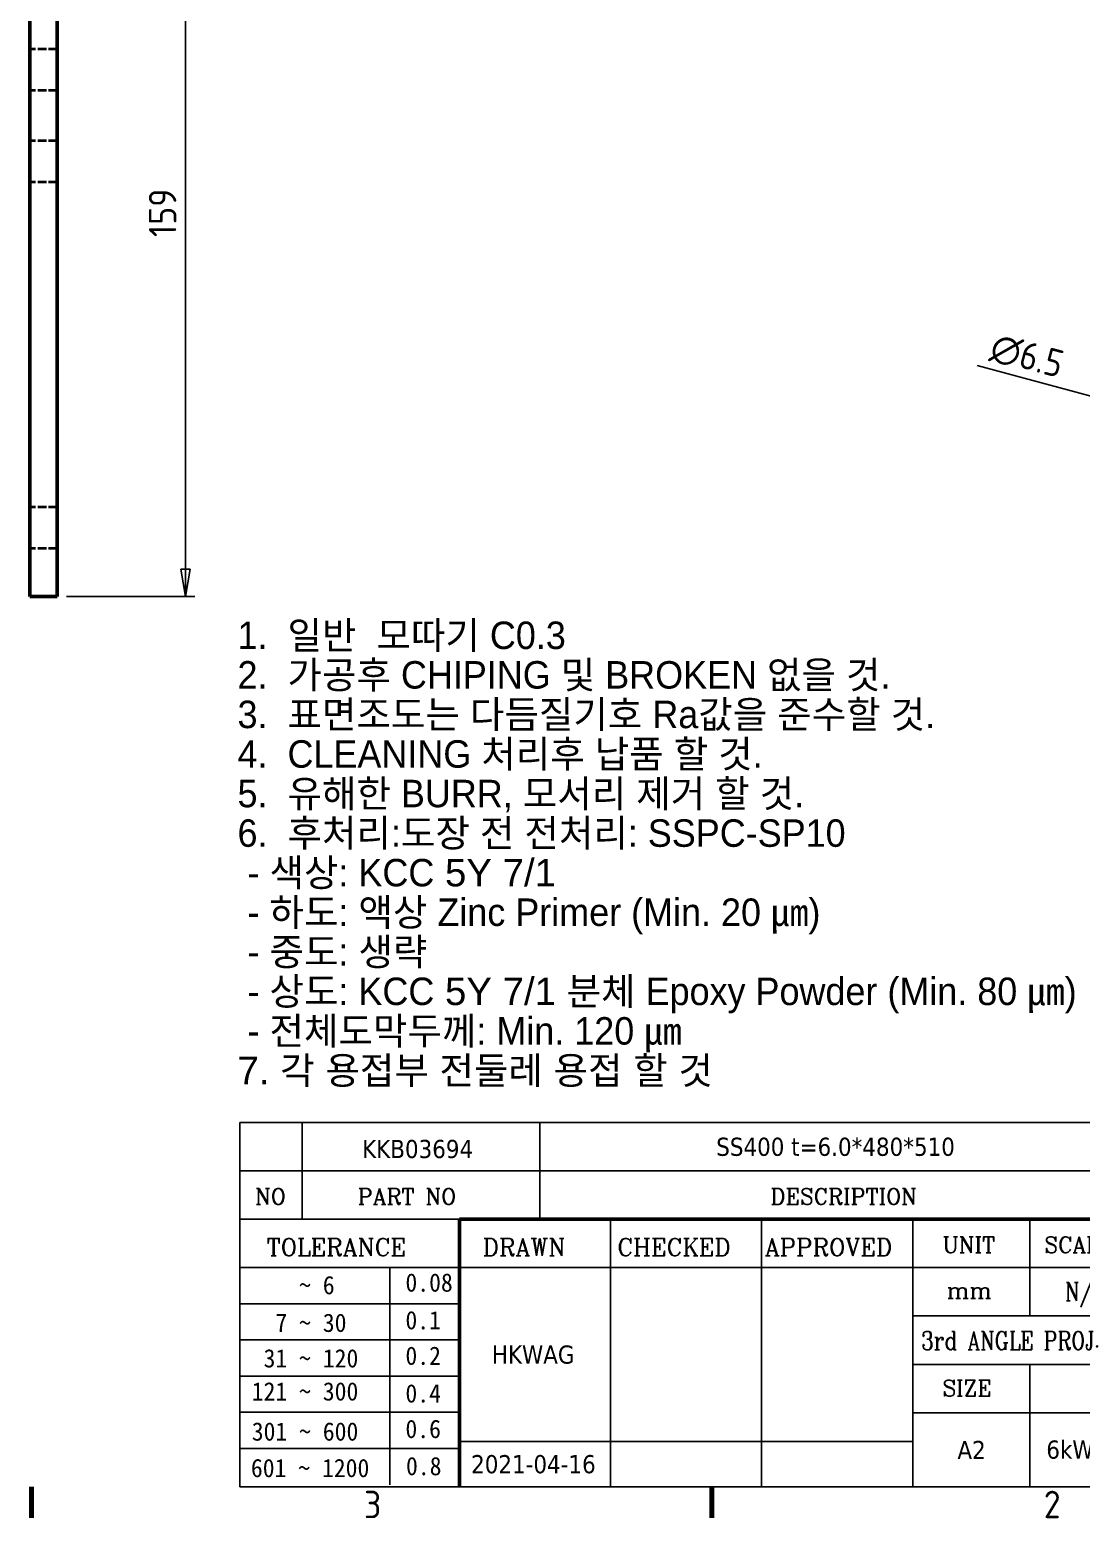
# Model space of a CAD drawing. Header units: millimetres. Extents: x 0 to 1188, y 0 to 840.
# Drawn here: x 742.1 to 971.7, y 13.1 to 338.2 of the extents above; entities that cross this region are included whole.
import ezdxf
from ezdxf.enums import TextEntityAlignment as Align

# ---------------------------------------------------------------- set-up
doc = ezdxf.new("R2010")
doc.units = ezdxf.units.MM
doc.header["$LTSCALE"] = 2
doc.linetypes.add('DASHED', pattern=[0.2067, 0.1654, -0.0413])
doc.layers.get('0').update_dxf_attribs({"lineweight": 25})
for name, color, linetype, lineweight in [('가려진 것(ISO)', 5, 'DASHED', 35), ('가시적인 것(ISO)', 7, 'Continuous', 50), ('경계(ISO)', 7, 'Continuous', 70), ('기호(ISO)', 7, 'Continuous', 25), ('제목(ISO)', 5, 'Continuous', 50), ('치수(ISO)', 7, 'Continuous', 25), ('해치(ISO)', 1, 'Continuous', 18)]:
    doc.layers.add(name, color=color, linetype=linetype, lineweight=lineweight)
doc.styles.add('HAN_291', font='')
doc.styles.add('HAN_370', font='', dxfattribs={"width": 2})
doc.styles.add('ISO Proportional', font='arial.ttf')
doc.styles.add('ISO ProportionalPSTEK', font='isocp.shx')
doc.styles.add('RC_284', font='ROMANC.shx')
doc.styles.add('RC_287', font='ROMANC.shx')
doc.styles.add('RC_292', font='ROMANC.shx')
doc.styles.add('ROMANT_294', font='romant.shx')
doc.styles.add('텍스트 스타일333', font='ROMANC.shx', dxfattribs={"width": 0.800000011920929})
doc.styles.add('텍스트 스타일359', font='tahoma.ttf')
doc.styles.get('HAN_291').set_extended_font_data('GulimChe')
doc.styles.get('HAN_370').set_extended_font_data('GulimChe')
doc.dimstyles.new('PSTEK', dxfattribs={"dimscale": 2, "dimtxt": 3, "dimasz": 3, "dimexe": 1, "dimexo": 1, "dimgap": 1, "dimtad": 1, "dimrnd": 1e-08, "dimdsep": 46, "dimtxsty": 'ISO ProportionalPSTEK', "dimblk": 'Filled-1', "dimcen": 0.09, "dimdle": 10, "dimclrd": 3, "dimclre": 3, "dimclrt": 1, "dimadec": 1, "dimazin": 2, "dimtfac": 1, "dimtmove": 0, "dimatfit": 3, "dimfxl": 0, "dimtolj": 1, "dimlwd": -1, "dimlwe": -1, "dimarcsym": 0})

# ---------------------------------------------------------------- blocks, each defined once
blk = doc.blocks.new('경계 Default Border')
at = {"layer": '경계(ISO)'}
for p, q in [((371.25, 10), (371.25, 6.599999666213989)), ((445.4999923706055, 10), (445.4999923706055, 6.599999666213989))]:
    blk.add_line(p, q, dxfattribs=at)
at = {"layer": '경계(ISO)', "color": 1, "char_height": 3.00000011920929, "attachment_point": 7, "style": 'ISO ProportionalPSTEK'}
for s, insert in [('3', (407.5435395229536, 6.57139439638704)), ('2', (481.752739416884, 6.57139439638704))]:
    blk.add_mtext(s, dxfattribs=dict(at, insert=insert))
blk = doc.blocks.new('제목 블록 PSTEK')
for color, points in [(252, [(317.2195697678507, 17.0593801673321), (322.0326348870767, 21.62682475217465), (322.2781991042243, 21.94392121864296), (317.0471853425802, 16.97985676345368), (318.7512090904202, 16.1899260703855), (316.0018030350395, 12.71868385740789), (316.3356552234328, 13.00206718743325), (318.9235935156908, 16.2694494742633)]), (5, [(321.6183518841322, 17.4193704504104), (319.5281351041078, 18.24969419629727), (322.4505835294948, 22.02344462252142), (317.2195697678507, 17.0593801673321), (318.9235935156908, 16.2694494742633), (316.1741874603099, 12.79820726128571)]), (1, [(324.4839107253602, 19.60711530335299), (325.2419748254881, 19.60711530335299), (325.2419748254881, 20.25857663940324), (321.2266040451076, 20.25857663940324), (321.2266040451076, 19.60711530335299), (321.9846681452406, 19.60711530335299), (321.9846681452406, 15.3430047401139), (324.4839107253602, 15.3430047401139)]), (252, [(321.9846681452406, 19.60711530335299), (321.4042753185749, 19.60711530335299), (321.4042753185749, 19.45905590879572), (321.9846681452406, 19.45905590879572)]), (252, [(324.6615819988275, 19.45905590879572), (325.4196460989604, 19.45905590879572), (325.4196460989604, 20.11051724484596), (325.2419748254881, 20.11051724484596), (325.2419748254881, 19.60711530335299), (324.4839107253602, 19.60711530335299), (324.4839107253602, 15.3430047401139), (322.1623394187076, 15.3430047401139), (322.1623394187076, 15.19494534555726), (324.6615819988275, 15.19494534555726)]), (1, [(329.2277337269622, 20.25857663940324), (325.65654113025, 20.25857663940324), (325.65654113025, 15.3430047401139), (329.3580259941756, 15.3430047401139), (329.3580259941756, 15.9944660761648), (328.1137701654877, 15.9944660761648), (328.1137701654877, 17.56360607323003), (329.2277337269622, 17.56360607323003), (329.2277337269622, 18.25543873810179), (328.1137701654877, 18.25543873810179), (328.1137701654877, 19.60711530335299), (329.2277337269622, 19.60711530335299)]), (252, [(328.2914414389548, 19.45905590879572), (329.4054050004294, 19.45905590879572), (329.4054050004294, 20.11051724484596), (329.2277337269622, 20.11051724484596), (329.2277337269622, 19.60711530335299), (328.1137701654877, 19.60711530335299), (328.1137701654877, 18.25543873810179), (328.2914414389548, 18.25543873810179)]), (1, [(332.3312149849806, 20.25857663940324), (329.8592894925411, 20.25857663940324), (329.8592894925411, 15.3430047401139), (332.3312149849806, 15.3430047401139), (332.3312149849806, 17.4318630164523), (333.0701931098801, 15.3430047401139), (335.4855464857051, 15.3430047401139), (334.2514536401189, 19.30614745124769), (335.4379594596742, 20.25857663940324), (334.3071782107978, 20.25857663940324), (332.3312149849806, 18.99741471888304)]), (252, [(332.5088862584528, 20.1105172448466), (332.3312149849806, 20.1105172448466), (332.3312149849806, 18.99741471888368), (332.5088862584528, 19.11081371413894)]), (252, [(335.6156307331414, 20.11051724484596), (335.2535118015555, 20.11051724484596), (334.2514536401189, 19.30614745124769), (335.4855464857051, 15.3430047401139), (333.1954852176545, 15.3430047401139), (333.2478643833523, 15.19494534555726), (335.6632177591723, 15.19494534555726), (334.4291249135862, 19.15808805669106)]), (252, [(328.2914414389548, 17.41554667867274), (329.4054050004294, 17.41554667867274), (329.4054050004294, 18.10737934354514), (329.2277337269622, 18.10737934354514), (329.2277337269622, 17.56360607323003), (328.1137701654877, 17.56360607323003), (328.1137701654877, 15.9944660761648), (328.2914414389548, 15.9944660761648)]), (252, [(332.5088862584528, 16.92964231796647), (332.3312149849806, 17.43186301645164), (332.3312149849806, 15.3430047401139), (330.0369607660135, 15.3430047401139), (330.0369607660135, 15.19494534555726), (332.5088862584528, 15.19494534555726)]), (252, [(329.5356972676428, 15.8464066816075), (329.3580259941756, 15.8464066816075), (329.3580259941756, 15.3430047401139), (325.8342124037171, 15.3430047401139), (325.8342124037171, 15.19494534555726), (329.5356972676428, 15.19494534555726)])]:
    blk.add_hatch(color=color).paths.add_polyline_path(points)
h = blk.add_hatch(color=1)
edge = h.paths.add_edge_path(flags=0)
edge.add_line((314.2242174273352, 19.60711530335299), (314.2242174273352, 17.00126995915134))
edge.add_line((314.2242174273352, 17.00126995915134), (314.3485873187598, 17.00126995915134))
edge.add_arc((314.3485873187598, 17.6527312952023), 0.6514613360509371, 270, 360)
edge.add_line((315.0000486548106, 17.6527312952023), (315.0000486548106, 18.95565396730211))
edge.add_arc((314.3485873187598, 18.95565396730212), 0.6514613360508712, 0, 90)
edge.add_line((314.3485873187598, 19.60711530335299), (314.2242174273352, 19.60711530335299))
edge = h.paths.add_edge_path()
edge.add_arc((314.9847713324306, 18.28938669179658), 1.969189947606664, 269.9999999999959, 450)
edge.add_line((314.9847713324306, 20.25857663940318), (311.7664314776902, 20.25857663940324))
edge.add_line((311.7664314776902, 20.25857663940324), (311.7664314776902, 15.3430047401139))
edge.add_line((311.7664314776902, 15.3430047401139), (314.2242174273352, 15.3430047401139))
edge.add_line((314.2242174273352, 15.3430047401139), (314.2242174273352, 16.32019674418991))
edge.add_line((314.2242174273352, 16.32019674418991), (314.9847713324307, 16.32019674418991))
h = blk.add_hatch(color=252)
edge = h.paths.add_edge_path()
edge.add_arc((314.9847713324309, 18.28938669179657), 1.969189947606666, 270, 406.8278729790604)
edge.add_arc((315.1624426058984, 18.1413272972396), 1.969189947606962, -90, 53.560984836317004, ccw=False)
edge.add_line((315.1624426058984, 16.17213734963263), (314.4018887008024, 16.17213734963263))
edge.add_line((314.4018887008024, 16.17213734963263), (314.4018887008024, 15.19494534555726))
edge.add_line((314.4018887008024, 15.19494534555726), (311.9441027511573, 15.19494534555726))
edge.add_line((311.9441027511573, 15.19494534555726), (311.9441027511573, 15.3430047401139))
edge.add_line((311.9441027511573, 15.3430047401139), (314.2242174273352, 15.3430047401139))
edge.add_line((314.2242174273352, 15.3430047401139), (314.2242174273352, 16.32019674418991))
edge.add_line((314.2242174273352, 16.32019674418991), (314.9847713324309, 16.32019674418991))
h = blk.add_hatch(color=252)
edge = h.paths.add_edge_path()
edge.add_line((314.4018887008024, 19.45905590879572), (314.5262585922315, 19.45905590879572))
edge.add_arc((314.5262585922314, 18.80759457274939), 0.6514613360463194, 60.4189348879147, 90.00000000000318, ccw=False)
edge.add_arc((314.3485873187602, 18.95565396730057), 0.6514613360524251, 39.96992292766206, 90.00000000009999)
edge.add_line((314.3485873187591, 19.60711530335307), (314.2242174273352, 19.60711530335298))
edge.add_line((314.2242174273352, 19.60711530335299), (314.2242174273352, 17.00126995915134))
edge.add_line((314.2242174273352, 17.00126995915134), (314.3485873187591, 17.00126995915134))
edge.add_arc((314.3485873187568, 17.652731295233), 0.6514613360816299, 270.0000000002, 274.6930825552478)
edge.add_line((314.4018887008024, 17.0034541317032), (314.4018887008024, 19.45905590879572))
at = {"layer": '해치(ISO)'}
h = blk.add_hatch(color=140, dxfattribs=at)
edge = h.paths.add_edge_path()
edge.add_ellipse((330.3660919371412, 20.15576403068321), major_axis=(9.100907360794343, 0), ratio=0.4069904968023172, start_angle=301.3098473703837, end_angle=507.7436900681698)
edge.add_ellipse((331.5340919371412, 20.4634168429492), major_axis=(-9.82350664112931, 0), ratio=0.3942600559756514, start_angle=111.51207141178469, end_angle=334.47025347086895, ccw=False)
edge.add_line((335.1363447531188, 16.8601935978785), (335.0955236905705, 16.99119398620872))
at = {"color": 180}
for p, q in [((182.475792979055, 11.79100474011392), (182.4757929790549, 51.56524660363496)), ((182.4757929790549, 51.56524660363496), (372.4757929537551, 51.56524660363496)), ((189.2651435055721, 51.56524660363496), (189.2651435055722, 41.00524660363494)), ((215.2152739891528, 41.00524660363494), (215.2152739891528, 51.56524660363496)), ((280.8758854511282, 51.56524660363496), (280.8758854511282, 41.00524660363494)), ((310.0881549537552, 51.56524660363496), (310.0881549537553, 41.00524660363494)), ((316.9044520275131, 51.56524660363496), (316.9044520275127, 41.00524660363494)), ((338.4566026226726, 51.56524660363496), (338.4566026226727, 41.00524660363494)), ((372.4757929537551, 51.56524660363496), (372.4757929537551, 11.79100474011389)), ((182.475792979055, 46.2852466036349), (372.4757929537551, 46.28524660363492)), ((182.475792979055, 41.00524660363493), (206.451475290024, 41.00524660363493)), ((222.9401812389276, 11.79100474011392), (222.9401812389276, 41.00524660363494)), ((239.4288871878316, 11.79100474011392), (239.4288871878316, 41.00524660363494)), ((255.9175931367356, 11.79100474011392), (255.9175931367356, 41.00524660363494)), ((268.6918866058747, 41.00524660363494), (268.6918866058747, 30.44524660363498)), ((280.8758854511282, 41.00524660363494), (280.8758854511282, 25.16524660363502)), ((310.088154953755, 41.00524660363494), (310.088154953755, 11.79100474011392)), ((182.475792979055, 35.72524660363497), (206.451475290024, 35.72524660363497)), ((198.8621818849491, 12.02524660363491), (198.8621818849491, 35.72524660363497)), ((206.451475290024, 35.72524660363497), (372.4757929537551, 35.72524660363497)), ((182.475792979055, 31.77524660363492), (206.451475290024, 31.77524660363492)), ((255.917593136736, 30.44524660363498), (372.4757929537552, 30.44524660363501)), ((182.475792979055, 27.82524660363487), (206.451475290024, 27.82524660363487)), ((255.9175931367359, 25.16524660363502), (372.4757929537552, 25.165246603635)), ((268.6918866058744, 25.16524660363502), (268.6918866058744, 11.79100474011392)), ((182.475792979055, 23.87524660363505), (206.451475290024, 23.87524660363505)), ((182.475792979055, 19.92524660363478), (206.451475290024, 19.92524660363478)), ((255.9175931367359, 19.88524660363481), (310.0881549537553, 19.88524660363481)), ((206.451475290024, 16.74100474011396), (255.9175931367359, 16.74100474011396)), ((182.475792979055, 15.97524660363496), (206.451475290024, 15.97524660363496)), ((182.475792979055, 11.79100474011392), (372.4757929537551, 11.79100474011389))]:
    blk.add_line(p, q, dxfattribs=at)
at = {"color": 7, "linetype": 'Continuous', "lineweight": 25}
blk.add_line((182.4771903250938, 46.27967054998719), (231.7273669611342, 46.27967054998717), dxfattribs=at)
at = {"color": 7, "lineweight": 50}
for p, q in [((206.4514752900237, 11.79100474011392), (206.4514752900237, 41.00524660363494)), ((206.451475290024, 41.00524660363494), (372.4757929537551, 41.00524660363496))]:
    blk.add_line(p, q, dxfattribs=at)
at = {"color": 7}
for p, q in [((322.2781991042243, 21.94392121864296), (317.0471853425802, 16.97985676345368)), ((322.4505835294948, 22.02344462252142), (317.2195697678507, 17.0593801673321)), ((317.2195697678507, 17.0593801673321), (322.0326348870767, 21.62682475217465)), ((319.5281351041078, 18.24969419629727), (322.4505835294948, 22.02344462252142)), ((322.0326348870767, 21.62682475217465), (322.2781991042243, 21.94392121864296)), ((311.7664314776902, 20.25900474011391), (311.7664314776902, 15.34300474011391)), ((314.9847713324309, 20.25857663940324), (311.7664314776902, 20.25857663940324)), ((314.9847713324309, 20.25857663940324), (311.7664314776902, 20.25857663940324)), ((311.7664314776902, 20.25857663940324), (311.7664314776902, 15.3430047401139)), ((314.2242174273352, 17.00126995915134), (314.2242174273352, 19.60711530335299)), ((314.2242174273352, 19.60711530335299), (314.3485873187591, 19.60711530335299)), ((314.3485873187591, 19.60711530335299), (314.2242174273352, 19.60711530335299)), ((314.2242174273352, 19.60711530335299), (314.2242174273352, 17.00126995915134)), ((314.2242174273352, 17.00126995915134), (314.2242174273352, 19.60711530335299)), ((314.2242174273352, 19.60711530335299), (314.3485873187591, 19.60711530335299)), ((325.2419748254881, 20.25857663940324), (321.2266040451076, 20.25857663940324)), ((321.2266040451076, 20.25857663940324), (321.2266040451076, 19.60711530335299)), ((325.2419748254881, 20.25857663940324), (321.2266040451076, 20.25857663940324)), ((321.2266040451076, 20.25857663940324), (321.2266040451076, 19.60711530335299)), ((321.2266040451076, 19.60711530335299), (321.9846681452406, 19.60711530335299)), ((321.2266040451076, 19.60711530335299), (321.9846681452406, 19.60711530335299)), ((321.4042753185749, 19.60711530335299), (321.4042753185749, 19.45905590879572)), ((321.9846681452406, 19.60711530335299), (321.4042753185749, 19.60711530335299)), ((321.9846681452406, 19.60711530335299), (321.9846681452406, 15.3430047401139)), ((321.9846681452406, 19.45905590879572), (321.9846681452406, 19.60711530335299)), ((321.9846681452406, 19.60711530335299), (321.9846681452406, 15.3430047401139)), ((324.4839107253602, 19.60711530335299), (325.2419748254881, 19.60711530335299)), ((324.4839107253602, 15.3430047401139), (324.4839107253602, 19.60711530335299)), ((325.2419748254881, 19.60711530335299), (324.4839107253602, 19.60711530335299)), ((324.4839107253602, 19.60711530335299), (324.4839107253602, 15.3430047401139)), ((324.4839107253602, 19.60711530335299), (325.2419748254881, 19.60711530335299)), ((324.4839107253602, 15.3430047401139), (324.4839107253602, 19.60711530335299)), ((325.2419748254881, 19.60711530335299), (325.2419748254881, 20.25857663940324)), ((325.2419748254881, 19.60711530335299), (325.2419748254881, 20.25857663940324)), ((325.4196460989604, 20.11051724484596), (325.2419748254881, 20.11051724484596)), ((325.2419748254881, 20.11051724484596), (325.2419748254881, 19.60711530335299)), ((325.4196460989604, 19.45905590879572), (325.4196460989604, 20.11051724484596)), ((329.2277337269622, 20.25857663940324), (325.65654113025, 20.25857663940324)), ((325.65654113025, 20.25857663940324), (325.65654113025, 15.3430047401139)), ((325.65654113025, 20.25857663940324), (325.65654113025, 15.3430047401139)), ((329.2277337269622, 20.25857663940324), (325.65654113025, 20.25857663940324)), ((328.1137701654877, 18.25543873810179), (328.1137701654877, 19.60711530335299)), ((328.1137701654877, 19.60711530335299), (329.2277337269622, 19.60711530335299)), ((329.2277337269622, 19.60711530335299), (328.1137701654877, 19.60711530335299)), ((328.1137701654877, 19.60711530335299), (328.1137701654877, 18.25543873810179)), ((328.1137701654877, 18.25543873810179), (328.1137701654877, 19.60711530335299)), ((328.1137701654877, 19.60711530335299), (329.2277337269622, 19.60711530335299)), ((329.2277337269622, 19.60711530335299), (329.2277337269622, 20.25857663940324)), ((329.2277337269622, 19.60711530335299), (329.2277337269622, 20.25857663940324)), ((329.4054050004294, 20.11051724484596), (329.2277337269622, 20.11051724484596)), ((329.2277337269622, 20.11051724484596), (329.2277337269622, 19.60711530335299)), ((329.4054050004294, 19.45905590879572), (329.4054050004294, 20.11051724484596)), ((332.3312149849806, 20.25857663940324), (329.8592894925411, 20.25857663940324)), ((329.8592894925411, 20.25857663940324), (329.8592894925411, 15.3430047401139)), ((329.8592894925411, 20.25857663940324), (329.8592894925411, 15.3430047401139)), ((332.3312149849806, 20.25857663940324), (329.8592894925411, 20.25857663940324)), ((334.3071782107978, 20.25857663940324), (332.3312149849806, 18.99741471888304)), ((332.3312149849806, 18.99741471888304), (332.3312149849806, 20.25857663940324)), ((334.3071782107978, 20.25857663940324), (332.3312149849806, 18.99741471888304)), ((332.3312149849806, 18.99741471888304), (332.3312149849806, 20.25857663940324)), ((332.5088862584528, 20.1105172448466), (332.3312149849806, 20.1105172448466)), ((332.3312149849806, 20.1105172448466), (332.3312149849806, 18.99741471888368)), ((332.5088862584528, 19.11081371413894), (332.5088862584528, 20.1105172448466)), ((334.2514536401189, 19.30614745124769), (335.4379594596742, 20.25857663940324)), ((334.2514536401189, 19.30614745124769), (335.4379594596742, 20.25857663940324)), ((335.2535118015555, 20.11051724484596), (334.2514536401189, 19.30614745124769)), ((335.4379594596742, 20.25857663940324), (334.3071782107978, 20.25857663940324)), ((335.4379594596742, 20.25857663940324), (334.3071782107978, 20.25857663940324)), ((334.4291249135862, 19.15808805669104), (335.6156307331414, 20.11051724484596)), ((335.6156307331414, 20.11051724484596), (335.2535118015555, 20.11051724484596)), ((314.4018887008024, 19.45905590879572), (314.5262585922314, 19.45905590879572)), ((314.4018887008024, 17.0034541317032), (314.4018887008024, 19.45905590879572)), ((315.0000486548106, 18.95565396730275), (315.0000486548106, 17.65273129520161)), ((315.0000486548106, 18.95565396730275), (315.0000486548106, 17.65273129520161)), ((321.6183518841322, 17.4193704504104), (319.5281351041078, 18.24969419629727)), ((321.4042753185749, 19.45905590879572), (321.9846681452406, 19.45905590879572)), ((324.6615819988275, 19.45905590879572), (325.4196460989604, 19.45905590879572)), ((324.6615819988275, 15.19494534555726), (324.6615819988275, 19.45905590879572)), ((329.2277337269622, 18.25543873810179), (328.1137701654877, 18.25543873810179)), ((328.1137701654877, 18.25543873810179), (328.2914414389548, 18.25543873810179)), ((329.2277337269622, 18.25543873810179), (328.1137701654877, 18.25543873810179)), ((328.2914414389548, 18.25543873810179), (328.2914414389548, 19.45905590879572)), ((328.2914414389548, 19.45905590879572), (329.4054050004294, 19.45905590879572)), ((329.2277337269622, 17.56360607323003), (329.2277337269622, 18.25543873810179)), ((329.2277337269622, 17.56360607323003), (329.2277337269622, 18.25543873810179)), ((329.4054050004294, 18.10737934354514), (329.2277337269622, 18.10737934354514)), ((329.2277337269622, 18.10737934354514), (329.2277337269622, 17.56360607323003)), ((329.4054050004294, 17.41554667867274), (329.4054050004294, 18.10737934354514)), ((332.3312149849806, 18.99741471888368), (332.5088862584528, 19.11081371413894)), ((335.4855464857051, 15.3430047401139), (334.2514536401189, 19.30614745124769)), ((334.2514536401189, 19.30614745124769), (335.4855464857051, 15.3430047401139)), ((335.4855464857051, 15.3430047401139), (334.2514536401189, 19.30614745124769)), ((335.6632177591723, 15.19494534555726), (334.4291249135862, 19.15808805669104)), ((314.3485873187591, 17.00126995915134), (314.2242174273352, 17.00126995915134)), ((314.2242174273352, 17.00126995915134), (314.3485873187591, 17.00126995915134)), ((314.3485873187591, 17.00126995915134), (314.2242174273352, 17.00126995915134)), ((314.2242174273352, 16.32019674418991), (314.9847713324309, 16.32019674418991)), ((314.2242174273352, 15.3430047401139), (314.2242174273352, 16.32019674418991)), ((314.9847713324309, 16.32019674418991), (314.2242174273352, 16.32019674418991)), ((314.2242174273352, 16.32019674418991), (314.2242174273352, 15.3430047401139)), ((314.2242174273352, 16.32019674418991), (314.9847713324309, 16.32019674418991)), ((314.2242174273352, 15.3430047401139), (314.2242174273352, 16.32019674418991)), ((316.1741874603099, 12.79820726128571), (321.6183518841322, 17.4193704504104)), ((318.9235935156908, 16.2694494742633), (316.1741874603099, 12.79820726128571)), ((316.3356552234328, 13.00206718743325), (318.9235935156908, 16.2694494742633)), ((317.0471853425802, 16.97985676345368), (318.7512090904202, 16.1899260703855)), ((318.9235935156908, 16.2694494742633), (317.2195697678507, 17.0593801673321)), ((317.2195697678507, 17.0593801673321), (318.9235935156908, 16.2694494742633)), ((328.1137701654877, 17.56360607323003), (329.2277337269622, 17.56360607323003)), ((328.1137701654877, 15.9944660761648), (328.1137701654877, 17.56360607323003)), ((329.2277337269622, 17.56360607323003), (328.1137701654877, 17.56360607323003)), ((328.1137701654877, 17.56360607323003), (328.1137701654877, 15.9944660761648)), ((328.1137701654877, 17.56360607323003), (329.2277337269622, 17.56360607323003)), ((328.1137701654877, 15.9944660761648), (328.1137701654877, 17.56360607323003)), ((328.2914414389548, 15.9944660761648), (328.2914414389548, 17.41554667867274)), ((328.2914414389548, 17.41554667867274), (329.4054050004294, 17.41554667867274)), ((332.3312149849806, 17.4318630164523), (333.0701931098801, 15.3430047401139)), ((332.3312149849806, 15.3430047401139), (332.3312149849806, 17.4318630164523)), ((332.5088862584528, 16.92964231796647), (332.3312149849806, 17.43186301645164)), ((332.3312149849806, 17.43186301645164), (332.3312149849806, 15.3430047401139)), ((332.3312149849806, 17.4318630164523), (333.0701931098801, 15.3430047401139)), ((332.3312149849806, 15.3430047401139), (332.3312149849806, 17.4318630164523)), ((332.5088862584528, 15.19494534555726), (332.5088862584528, 16.92964231796647)), ((345.0447381189468, 17.50375595811051), (344.9867755289346, 17.689895936919)), ((311.7664314776902, 15.3430047401139), (314.2242174273352, 15.3430047401139)), ((311.7664314776902, 15.3430047401139), (314.2242174273352, 15.3430047401139)), ((314.2242174273352, 15.3430047401139), (311.9441027511573, 15.3430047401139)), ((311.9441027511573, 15.3430047401139), (311.9441027511573, 15.19494534555726)), ((311.9441027511573, 15.19494534555726), (314.4018887008024, 15.19494534555726)), ((314.4018887008024, 16.17213734963263), (315.162442605898, 16.17213734963263)), ((314.4018887008024, 15.19494534555726), (314.4018887008024, 16.17213734963263)), ((318.7512090904202, 16.1899260703855), (316.0018030350395, 12.71868385740789)), ((321.9846681452406, 15.3430047401139), (324.4839107253602, 15.3430047401139)), ((321.9846681452406, 15.3430047401139), (324.4839107253602, 15.3430047401139)), ((324.4839107253602, 15.3430047401139), (322.1623394187076, 15.3430047401139)), ((322.1623394187076, 15.3430047401139), (322.1623394187076, 15.19494534555726)), ((322.1623394187076, 15.19494534555726), (324.6615819988275, 15.19494534555726)), ((325.65654113025, 15.3430047401139), (329.3580259941756, 15.3430047401139)), ((325.65654113025, 15.3430047401139), (329.3580259941756, 15.3430047401139)), ((329.3580259941756, 15.3430047401139), (325.8342124037171, 15.3430047401139)), ((325.8342124037171, 15.3430047401139), (325.8342124037171, 15.19494534555726)), ((325.8342124037171, 15.19494534555726), (329.5356972676428, 15.19494534555726)), ((329.3580259941756, 15.9944660761648), (328.1137701654877, 15.9944660761648)), ((328.1137701654877, 15.9944660761648), (328.2914414389548, 15.9944660761648)), ((329.3580259941756, 15.9944660761648), (328.1137701654877, 15.9944660761648)), ((329.3580259941756, 15.3430047401139), (329.3580259941756, 15.9944660761648)), ((329.3580259941756, 15.3430047401139), (329.3580259941756, 15.9944660761648)), ((329.5356972676428, 15.8464066816075), (329.3580259941756, 15.8464066816075)), ((329.3580259941756, 15.8464066816075), (329.3580259941756, 15.3430047401139)), ((329.5356972676428, 15.19494534555726), (329.5356972676428, 15.8464066816075)), ((329.8592894925411, 15.3430047401139), (332.3312149849806, 15.3430047401139)), ((329.8592894925411, 15.3430047401139), (332.3312149849806, 15.3430047401139)), ((332.3312149849806, 15.3430047401139), (330.0369607660135, 15.3430047401139)), ((330.0369607660135, 15.3430047401139), (330.0369607660135, 15.19494534555726)), ((330.0369607660135, 15.19494534555726), (332.5088862584528, 15.19494534555726)), ((333.0701931098801, 15.3430047401139), (335.4855464857051, 15.3430047401139)), ((333.0701931098801, 15.3430047401139), (335.4855464857051, 15.3430047401139)), ((335.4855464857051, 15.3430047401139), (333.1954852176545, 15.3430047401139)), ((333.1954852176545, 15.3430047401139), (333.2478643833523, 15.19494534555726)), ((333.2478643833523, 15.19494534555726), (335.6632177591723, 15.19494534555726)), ((316.0018030350395, 12.71868385740789), (316.3356552234328, 13.00206718743325))]:
    blk.add_line(p, q, dxfattribs=at)
at = {"color": 5}
for p, q in [((322.4505835294948, 22.02344462252142), (317.2195697678507, 17.0593801673321)), ((319.5281351041078, 18.24969419629727), (322.4505835294948, 22.02344462252142)), ((321.6183518841322, 17.4193704504104), (319.5281351041078, 18.24969419629727)), ((316.1741874603099, 12.79820726128571), (321.6183518841322, 17.4193704504104)), ((318.9235935156908, 16.2694494742633), (316.1741874603099, 12.79820726128571)), ((317.2195697678507, 17.0593801673321), (318.9235935156908, 16.2694494742633))]:
    blk.add_line(p, q, dxfattribs=at)
at = {"color": 1}
for p, q in [((314.9847713324309, 20.25857663940324), (311.7664314776902, 20.25857663940324)), ((311.7664314776902, 20.25857663940324), (311.7664314776902, 15.3430047401139)), ((314.2242174273352, 17.00126995915134), (314.2242174273352, 19.60711530335299)), ((314.2242174273352, 19.60711530335299), (314.3485873187591, 19.60711530335299)), ((325.2419748254881, 20.25857663940324), (321.2266040451076, 20.25857663940324)), ((321.2266040451076, 20.25857663940324), (321.2266040451076, 19.60711530335299)), ((321.2266040451076, 19.60711530335299), (321.9846681452406, 19.60711530335299)), ((321.9846681452406, 19.60711530335299), (321.9846681452406, 15.3430047401139)), ((324.4839107253602, 19.60711530335299), (325.2419748254881, 19.60711530335299)), ((324.4839107253602, 15.3430047401139), (324.4839107253602, 19.60711530335299)), ((325.2419748254881, 19.60711530335299), (325.2419748254881, 20.25857663940324)), ((329.2277337269622, 20.25857663940324), (325.65654113025, 20.25857663940324)), ((325.65654113025, 20.25857663940324), (325.65654113025, 15.3430047401139)), ((328.1137701654877, 18.25543873810179), (328.1137701654877, 19.60711530335299)), ((328.1137701654877, 19.60711530335299), (329.2277337269622, 19.60711530335299)), ((329.2277337269622, 19.60711530335299), (329.2277337269622, 20.25857663940324)), ((332.3312149849806, 20.25857663940324), (329.8592894925411, 20.25857663940324)), ((329.8592894925411, 20.25857663940324), (329.8592894925411, 15.3430047401139)), ((334.3071782107978, 20.25857663940324), (332.3312149849806, 18.99741471888304)), ((332.3312149849806, 18.99741471888304), (332.3312149849806, 20.25857663940324)), ((334.2514536401189, 19.30614745124769), (335.4379594596742, 20.25857663940324)), ((335.4379594596742, 20.25857663940324), (334.3071782107978, 20.25857663940324)), ((315.0000486548106, 18.95565396730275), (315.0000486548106, 17.65273129520161)), ((329.2277337269622, 18.25543873810179), (328.1137701654877, 18.25543873810179)), ((329.2277337269622, 17.56360607323003), (329.2277337269622, 18.25543873810179)), ((335.4855464857051, 15.3430047401139), (334.2514536401189, 19.30614745124769)), ((314.3485873187591, 17.00126995915134), (314.2242174273352, 17.00126995915134)), ((314.2242174273352, 16.32019674418991), (314.9847713324309, 16.32019674418991)), ((314.2242174273352, 15.3430047401139), (314.2242174273352, 16.32019674418991)), ((328.1137701654877, 17.56360607323003), (329.2277337269622, 17.56360607323003)), ((328.1137701654877, 15.9944660761648), (328.1137701654877, 17.56360607323003)), ((332.3312149849806, 17.4318630164523), (333.0701931098801, 15.3430047401139)), ((332.3312149849806, 15.3430047401139), (332.3312149849806, 17.4318630164523)), ((311.7664314776902, 15.3430047401139), (314.2242174273352, 15.3430047401139)), ((321.9846681452406, 15.3430047401139), (324.4839107253602, 15.3430047401139)), ((325.65654113025, 15.3430047401139), (329.3580259941756, 15.3430047401139)), ((329.3580259941756, 15.9944660761648), (328.1137701654877, 15.9944660761648)), ((329.3580259941756, 15.3430047401139), (329.3580259941756, 15.9944660761648)), ((329.8592894925411, 15.3430047401139), (332.3312149849806, 15.3430047401139)), ((333.0701931098801, 15.3430047401139), (335.4855464857051, 15.3430047401139))]:
    blk.add_line(p, q, dxfattribs=at)
at = {"color": 7}
for centre, radius, start, end in [((314.3485873187598, 18.95565396730211), 0.6514613360508712, 0, 90), ((314.3485873187602, 18.95565396730057), 0.6514613360524251, 39.96992292766117, 90), ((314.3485873187598, 18.95565396730212), 0.6514613360508712, 0, 90), ((314.9847713324309, 18.28938669179658), 1.969189947606665, 270, 90), ((314.9847713324309, 18.28938669179658), 1.969189947606665, 270, 90), ((314.9847713324307, 18.2893866917965), 1.969189947606594, 270, 46.82787297909833), ((315.1624426058984, 18.1413272972396), 1.969189947606961, 270, 53.56098483636067), ((314.5262585922314, 18.80759457274939), 0.6514613360463193, 60.41893488791137, 90), ((314.3485873187597, 17.65273129520228), 0.6514613360509381, 270, 0), ((314.3485873187598, 17.6527312952023), 0.6514613360509381, 270, 0), ((314.3485873187568, 17.652731295233), 0.6514613360816299, 270, 274.6930825552478)]:
    blk.add_arc(centre, radius, start, end, dxfattribs=at)
at = {"color": 1}
for centre, radius, start, end in [((314.3485873187598, 18.95565396730211), 0.6514613360508712, 0, 90), ((314.9847713324309, 18.28938669179657), 1.969189947606665, 270, 90), ((314.3485873187598, 17.6527312952023), 0.6514613360509381, 270, 0)]:
    blk.add_arc(centre, radius, start, end, dxfattribs=at)
at = {"layer": '제목(ISO)'}
for p, q in [((322.2781991042243, 21.94392121864296), (317.0471853425802, 16.97985676345368)), ((322.4505835294948, 22.02344462252142), (317.2195697678507, 17.0593801673321)), ((317.2195697678507, 17.0593801673321), (322.0326348870767, 21.62682475217465)), ((319.5281351041078, 18.24969419629727), (322.4505835294948, 22.02344462252142)), ((322.0326348870767, 21.62682475217465), (322.2781991042243, 21.94392121864296)), ((314.9847713324306, 20.25857663940324), (311.7664314776902, 20.25857663940324)), ((311.7664314776902, 20.25857663940324), (311.7664314776902, 15.3430047401139)), ((314.2242174273352, 17.00126995915134), (314.2242174273352, 19.60711530335299)), ((314.2242174273352, 19.60711530335299), (314.3485873187598, 19.60711530335299)), ((314.3485873187591, 19.60711530335299), (314.2242174273352, 19.60711530335299)), ((314.2242174273352, 19.60711530335299), (314.2242174273352, 17.00126995915134)), ((325.2419748254881, 20.25857663940324), (321.2266040451076, 20.25857663940324)), ((321.2266040451076, 20.25857663940324), (321.2266040451076, 19.60711530335299)), ((321.2266040451076, 19.60711530335299), (321.9846681452406, 19.60711530335299)), ((321.9846681452406, 19.60711530335299), (321.4042753185749, 19.60711530335299)), ((321.4042753185749, 19.60711530335299), (321.4042753185749, 19.45905590879572)), ((321.9846681452406, 19.60711530335299), (321.9846681452406, 15.3430047401139)), ((321.9846681452406, 19.45905590879572), (321.9846681452406, 19.60711530335299)), ((324.4839107253602, 19.60711530335299), (325.2419748254881, 19.60711530335299)), ((324.4839107253602, 15.3430047401139), (324.4839107253602, 19.60711530335299)), ((325.2419748254881, 19.60711530335299), (324.4839107253602, 19.60711530335299)), ((324.4839107253602, 19.60711530335299), (324.4839107253602, 15.3430047401139)), ((325.2419748254881, 19.60711530335299), (325.2419748254881, 20.25857663940324)), ((325.4196460989604, 20.11051724484596), (325.2419748254881, 20.11051724484596)), ((325.2419748254881, 20.11051724484596), (325.2419748254881, 19.60711530335299)), ((325.4196460989604, 19.45905590879572), (325.4196460989604, 20.11051724484596)), ((329.2277337269622, 20.25857663940324), (325.65654113025, 20.25857663940324)), ((325.65654113025, 20.25857663940324), (325.65654113025, 15.3430047401139)), ((328.1137701654877, 18.25543873810179), (328.1137701654877, 19.60711530335299)), ((328.1137701654877, 19.60711530335299), (329.2277337269622, 19.60711530335299)), ((329.2277337269622, 19.60711530335299), (328.1137701654877, 19.60711530335299)), ((328.1137701654877, 19.60711530335299), (328.1137701654877, 18.25543873810179)), ((329.2277337269622, 19.60711530335299), (329.2277337269622, 20.25857663940324)), ((329.4054050004294, 20.11051724484596), (329.2277337269622, 20.11051724484596)), ((329.2277337269622, 20.11051724484596), (329.2277337269622, 19.60711530335299)), ((329.4054050004294, 19.45905590879572), (329.4054050004294, 20.11051724484596)), ((332.3312149849806, 20.25857663940324), (329.8592894925411, 20.25857663940324)), ((329.8592894925411, 20.25857663940324), (329.8592894925411, 15.3430047401139)), ((334.3071782107978, 20.25857663940324), (332.3312149849806, 18.99741471888304)), ((332.3312149849806, 18.99741471888304), (332.3312149849806, 20.25857663940324)), ((332.5088862584528, 20.1105172448466), (332.3312149849806, 20.1105172448466)), ((332.3312149849806, 20.1105172448466), (332.3312149849806, 18.99741471888368)), ((332.5088862584528, 19.11081371413894), (332.5088862584528, 20.1105172448466)), ((334.2514536401189, 19.30614745124769), (335.4379594596742, 20.25857663940324)), ((335.2535118015555, 20.11051724484596), (334.2514536401189, 19.30614745124769)), ((335.4379594596742, 20.25857663940324), (334.3071782107978, 20.25857663940324)), ((334.4291249135862, 19.15808805669106), (335.6156307331414, 20.11051724484596)), ((335.6156307331414, 20.11051724484596), (335.2535118015555, 20.11051724484596)), ((314.4018887008024, 19.45905590879572), (314.5262585922314, 19.45905590879572)), ((314.4018887008024, 17.0034541317032), (314.4018887008024, 19.45905590879572)), ((315.0000486548106, 18.95565396730211), (315.0000486548106, 17.6527312952023)), ((321.6183518841322, 17.4193704504104), (319.5281351041078, 18.24969419629727)), ((321.4042753185749, 19.45905590879572), (321.9846681452406, 19.45905590879572)), ((324.6615819988275, 19.45905590879572), (325.4196460989604, 19.45905590879572)), ((324.6615819988275, 15.19494534555726), (324.6615819988275, 19.45905590879572)), ((329.2277337269622, 18.25543873810179), (328.1137701654877, 18.25543873810179)), ((328.1137701654877, 18.25543873810179), (328.2914414389548, 18.25543873810179)), ((328.2914414389548, 19.45905590879572), (329.4054050004294, 19.45905590879572)), ((328.2914414389548, 18.25543873810179), (328.2914414389548, 19.45905590879572)), ((329.2277337269622, 17.56360607323003), (329.2277337269622, 18.25543873810179)), ((329.4054050004294, 18.10737934354514), (329.2277337269622, 18.10737934354514)), ((329.2277337269622, 18.10737934354514), (329.2277337269622, 17.56360607323003)), ((329.4054050004294, 17.41554667867274), (329.4054050004294, 18.10737934354514)), ((332.3312149849806, 18.99741471888368), (332.5088862584528, 19.11081371413894)), ((335.4855464857051, 15.3430047401139), (334.2514536401189, 19.30614745124769)), ((334.2514536401189, 19.30614745124769), (335.4855464857051, 15.3430047401139)), ((335.6632177591723, 15.19494534555726), (334.4291249135862, 19.15808805669106)), ((314.3485873187598, 17.00126995915134), (314.2242174273352, 17.00126995915134)), ((314.2242174273352, 17.00126995915134), (314.3485873187591, 17.00126995915134)), ((314.2242174273352, 15.3430047401139), (314.2242174273352, 16.32019674418991)), ((314.2242174273352, 16.32019674418991), (314.9847713324307, 16.32019674418991)), ((314.9847713324309, 16.32019674418991), (314.2242174273352, 16.32019674418991)), ((314.2242174273352, 16.32019674418991), (314.2242174273352, 15.3430047401139)), ((316.1741874603099, 12.79820726128571), (321.6183518841322, 17.4193704504104)), ((318.9235935156908, 16.2694494742633), (316.1741874603099, 12.79820726128571)), ((316.3356552234328, 13.00206718743325), (318.9235935156908, 16.2694494742633)), ((317.0471853425802, 16.97985676345368), (318.7512090904202, 16.1899260703855)), ((317.2195697678507, 17.0593801673321), (318.9235935156908, 16.2694494742633)), ((318.9235935156908, 16.2694494742633), (317.2195697678507, 17.0593801673321)), ((328.1137701654877, 15.9944660761648), (328.1137701654877, 17.56360607323003)), ((328.1137701654877, 17.56360607323003), (329.2277337269622, 17.56360607323003)), ((329.2277337269622, 17.56360607323003), (328.1137701654877, 17.56360607323003)), ((328.1137701654877, 17.56360607323003), (328.1137701654877, 15.9944660761648)), ((328.2914414389548, 17.41554667867274), (329.4054050004294, 17.41554667867274)), ((328.2914414389548, 15.9944660761648), (328.2914414389548, 17.41554667867274)), ((332.3312149849806, 15.3430047401139), (332.3312149849806, 17.4318630164523)), ((332.3312149849806, 17.4318630164523), (333.0701931098801, 15.3430047401139)), ((332.5088862584528, 16.92964231796647), (332.3312149849806, 17.43186301645164)), ((332.3312149849806, 17.43186301645164), (332.3312149849806, 15.3430047401139)), ((332.5088862584528, 15.19494534555726), (332.5088862584528, 16.92964231796647)), ((311.7664314776902, 15.3430047401139), (314.2242174273352, 15.3430047401139)), ((314.2242174273352, 15.3430047401139), (311.9441027511573, 15.3430047401139)), ((311.9441027511573, 15.3430047401139), (311.9441027511573, 15.19494534555726)), ((311.9441027511573, 15.19494534555726), (314.4018887008024, 15.19494534555726)), ((314.4018887008024, 15.19494534555726), (314.4018887008024, 16.17213734963263)), ((314.4018887008024, 16.17213734963263), (315.1624426058984, 16.17213734963263)), ((318.7512090904202, 16.1899260703855), (316.0018030350395, 12.71868385740789)), ((321.9846681452406, 15.3430047401139), (324.4839107253602, 15.3430047401139)), ((324.4839107253602, 15.3430047401139), (322.1623394187076, 15.3430047401139)), ((322.1623394187076, 15.3430047401139), (322.1623394187076, 15.19494534555726)), ((322.1623394187076, 15.19494534555726), (324.6615819988275, 15.19494534555726)), ((325.65654113025, 15.3430047401139), (329.3580259941756, 15.3430047401139)), ((329.3580259941756, 15.3430047401139), (325.8342124037171, 15.3430047401139)), ((325.8342124037171, 15.3430047401139), (325.8342124037171, 15.19494534555726)), ((325.8342124037171, 15.19494534555726), (329.5356972676428, 15.19494534555726)), ((329.3580259941756, 15.9944660761648), (328.1137701654877, 15.9944660761648)), ((328.1137701654877, 15.9944660761648), (328.2914414389548, 15.9944660761648)), ((329.3580259941756, 15.3430047401139), (329.3580259941756, 15.9944660761648)), ((329.5356972676428, 15.8464066816075), (329.3580259941756, 15.8464066816075)), ((329.3580259941756, 15.8464066816075), (329.3580259941756, 15.3430047401139)), ((329.5356972676428, 15.19494534555726), (329.5356972676428, 15.8464066816075)), ((329.8592894925411, 15.3430047401139), (332.3312149849806, 15.3430047401139)), ((332.3312149849806, 15.3430047401139), (330.0369607660135, 15.3430047401139)), ((330.0369607660135, 15.3430047401139), (330.0369607660135, 15.19494534555726)), ((330.0369607660135, 15.19494534555726), (332.5088862584528, 15.19494534555726)), ((333.0701931098801, 15.3430047401139), (335.4855464857051, 15.3430047401139)), ((335.4855464857051, 15.3430047401139), (333.1954852176545, 15.3430047401139)), ((333.1954852176545, 15.3430047401139), (333.2478643833523, 15.19494534555726)), ((333.2478643833523, 15.19494534555726), (335.6632177591723, 15.19494534555726)), ((316.0018030350395, 12.71868385740789), (316.3356552234328, 13.00206718743325))]:
    blk.add_line(p, q, dxfattribs=at)
at = {"layer": '제목(ISO)', "color": 4}
blk.add_line((335.1363447531188, 16.8601935978785), (335.0955236905705, 16.99119398620872), dxfattribs=at)
at = {"layer": '제목(ISO)'}
for centre, radius, start, end in [((314.3485873187598, 18.95565396730212), 0.6514613360508712, 0, 90), ((314.3485873187602, 18.95565396730057), 0.6514613360524251, 39.96992292766117, 90), ((314.9847713324306, 18.28938669179658), 1.969189947606664, 46.82787297909431, 90), ((314.9847713324307, 18.2893866917965), 1.969189947606594, 270, 46.82787297909833), ((314.9847713324309, 18.28938669179657), 1.969189947606666, 270, 46.8278729790603), ((315.1624426058984, 18.1413272972396), 1.969189947606962, 270, 53.56098483631701), ((314.5262585922314, 18.80759457274939), 0.6514613360463193, 60.41893488791137, 90), ((314.3485873187598, 17.6527312952023), 0.6514613360509371, 270, 0), ((314.3485873187568, 17.652731295233), 0.6514613360816299, 270, 274.6930825552478)]:
    blk.add_arc(centre, radius, start, end, dxfattribs=at)
at = {"layer": '제목(ISO)', "color": 4}
for centre, major_axis, ratio, start_param, end_param in [((331.5340919371412, 20.4634168429492), (9.82350664112931, 0), 0.3942600559756514, 5.087845455444478, 8.97919982663645), ((330.3660919371412, 20.15576403068321), (9.100907360794343, 0), 0.4069904968023172, 5.258848905294775, 8.861799147915196)]:
    blk.add_ellipse(centre, major_axis=major_axis, ratio=ratio, start_param=start_param, end_param=end_param, dxfattribs=at)
at = {"color": 7}
for s, height, style, p in [('NO', 1.742399930953979, 'RC_284', (184.135398793432, 42.62317362549192)), ('PART NO', 1.742399930953979, 'RC_284', (195.3359407378685, 42.62317362549192)), ('DESCRIPTION', 1.742399930953979, 'RC_284', (240.4025565652523, 42.62317362549192)), ("Q'TY", 1.742399930953979, 'RC_284', (310.1440786515383, 42.62317362549192)), ('COLOR/FINISH', 1.742399930953979, 'RC_284', (317.7725341324144, 42.62317362549192)), ('REMARK', 1.742399930953979, 'RC_284', (348.346649953877, 42.62317362549192)), ('UNIT', 1.742399930953979, 'RC_284', (259.1652673287452, 37.34317362549218)), ('SCALE', 1.742399930953979, 'RC_284', (270.2934779252897, 37.34317362549218)), ('MODEL NAME', 2.178000062704086, 'RC_292', (284.096330289083, 37.25462520371384)), (' TOLERANCE', 1.899999976158142, 'RC_287', (184.0872874387979, 37.00893196870329)), ('DRAWN', 1.899999976158142, 'RC_287', (208.9766620976279, 37.00893196870329)), ('CHECKED', 1.899999976158142, 'RC_287', (223.6856844514997, 37.00893196870329)), ('APPROVED', 1.899999976158142, 'RC_287', (239.7795453577791, 37.00893196870329)), ('    ~ 6', 2.000000029802322, 'HAN_291', (183.7721304966814, 32.8176515608431)), ('0.08', 2.000000029802322, 'HAN_291', (200.5467345600617, 33.09873600004101)), ('PART NAME', 2.178000062704086, 'RC_292', (285.1416959765849, 32.03045329421792)), ('mm', 1.742399930953979, 'RC_284', (259.6505418159997, 32.3543089683787)), ('0.1', 2.000000029802322, 'HAN_291', (200.5467345600617, 28.98646558742206)), ('  7 ~ 30', 2.000000029802322, 'HAN_291', (183.7721304966814, 28.70538114822415)), (' DWG NO.', 2.178000062704086, 'RC_292', (284.8124284083233, 26.75045329421772)), (' 31 ~ 120', 2.000000029802322, 'HAN_291', (183.7721304966814, 24.82628181916237)), ('0.2', 2.000000029802322, 'HAN_291', (200.5467345600617, 25.10736625836028)), ('121 ~ 300', 2.000000029802322, 'HAN_291', (183.7721304966814, 21.21401206133254)), ('0.4', 2.000000029802322, 'HAN_291', (200.5467345600617, 20.99509650053045)), ('SIZE', 1.742399930953979, 'RC_284', (259.1652673287452, 21.69497768947366)), ('REFERENCE', 2.178000062704086, 'RC_292', (278.2741065029841, 21.43214925458022)), ('301 ~ 600', 2.000000029802322, 'HAN_291', (183.7721304966814, 16.83491273227077)), ('0.6', 2.000000029802322, 'HAN_291', (200.5467345600617, 17.11599717146868)), ('601 ~ 1200', 2.000000029802322, 'HAN_291', (183.6802025156883, 12.84759660881125)), ('0.8', 2.000000029802322, 'HAN_291', (200.6097246063884, 13.05732192299702))]:
    blk.add_text(s, height=height, dxfattribs=dict(at, style=style)).set_placement(p)
at = {"color": 7, "style": 'RC_284'}
blk.add_text('MATERIAL', height=1.742399930953979, dxfattribs=at).set_placement((295.4820202024417, 43.64524660363492), align=Align.MIDDLE_CENTER)
at = {"color": 7, "style": '텍스트 스타일333', "width": 0.7999999523162842}
blk.add_text('N/S', height=2.000000029802322, dxfattribs=at).set_placement((274.7838860285014, 33.08524660363496), align=Align.MIDDLE_CENTER)
blk.add_text('3rd ANGLE PROJ.', height=2.000000029802322, dxfattribs=at).set_placement((256.8430306642954, 26.76148381654429))
at = {"style": 'ROMANT_294'}
for s, p in [('POWER', (342.82727231297, 20.97115304607566)), ('SYSTEM', (342.82727231297, 17.3284636719184)), ('TECHNOLOGY', (342.82727231297, 13.57194088644453))]:
    blk.add_text(s, height=2.700000107288361, dxfattribs=at).set_placement(p)
at = {"color": 7, "insert": (320.8519732224835, 14.21236326823155), "char_height": 1.400000005960464, "attachment_point": 1, "line_spacing_factor": 0.3319999873638153, "style": 'HAN_370'}
blk.add_mtext('\\fHY견고딕|b0|i0;\\H1.4000;피에스텍', dxfattribs=at)
at = {"layer": '제목(ISO)', "color": 7, "style": '텍스트 스타일359'}
for tag, p in [('4._COLOR_001', (314.5494470160825, 49.58266010316105)), ('질량\\P3;_001', (349.5094842732269, 48.17078166006607)), ('부품_번호_001', (195.8218407728426, 47.68851719507643)), ('설명_001', (234.4779413338881, 47.93093315671037)), ('재질_001', (291.7330019921214, 47.93438708374926)), ("3._Q'TY_001", (312.7118730373913, 47.93039168245939)), ('4._COLOR_002', (323.476033367728, 46.23628954762174)), ('1._MODEL_NAME_001', (332.1084007889927, 37.37372118353427)), ('제목_001', (337.0604185246321, 32.12981675869008)), ('부품_번호_001', (334.4810810260744, 26.81372118353431)), ('설계자_001', (209.9799229420091, 25.24293205220372)), ('프로젝트_001', (279.0626924124398, 18.26390820647343)), ('시트_크기_001', (260.8024689863173, 14.82595734510938)), ('프로젝트_002', (270.5071966424925, 14.86904493464845)), ('작성_날짜_001', (207.7211894128072, 13.27447932001324)), ('프로젝트_003', (286.7996442042874, 11.47418166282347))]:
    blk.add_attdef(tag, p, '', height=1.983050853013992, dxfattribs=at)
for tag, p in [('점검자', (231.1845342133799, 26.23312567187446)), ('엔지니어링_승인자', (247.673240162284, 26.23312567187446)), ('점검_날짜', (231.1845342133799, 14.26600474011394)), ('엔지니어링_승인_날짜', (247.673240162284, 14.26600474011394))]:
    blk.add_attdef(tag, text='', height=1.983050853013992, dxfattribs=at).set_placement(p, align=Align.MIDDLE_CENTER)
blk = doc.blocks.new('Filled-1')
at = {"color": 0}
for p, q in [((0, 0), (-1, 0.1666666666666667)), ((-1, 0.1666666666666667), (-1, -0.1666666666666667)), ((-1, 0), (0, 0)), ((-1, -0.1666666666666667), (0, 0))]:
    blk.add_line(p, q, dxfattribs=at)
at = {"color": 0, "flags": 128}
blk.add_lwpolyline([(-1, -0.1666666666666667), (0, 0)], dxfattribs=at)
at = {"color": 0}
blk.add_solid([(-1, -0.1666666666666667), (0, 0), (-1, 0.1666666666666667), (-1, -0.1666666666666667)], dxfattribs=at)
blk = doc.blocks.new('*D37')
at = {"layer": 'Defpoints', "color": 0}
for p in [(756.1285668395108, 373.4251544241296), (776.1285668395109, 373.4251544241296), (748.1285668395594, 214.4251544241297)]:
    blk.add_point(p, dxfattribs=at)
at = {"layer": '치수(ISO)', "color": 3}
for p, q in [((758.1285668395108, 373.4251544241296), (778.1285668395109, 373.4251544241296)), ((776.1285668395108, 220.4251544241297), (776.1285668395109, 367.4251544241296)), ((750.1285668395594, 214.4251544241297), (778.1285668395108, 214.4251544241297))]:
    blk.add_line(p, q, dxfattribs=at)
at = {"layer": '치수(ISO)', "color": 3, "xscale": 6, "yscale": 6, "zscale": 6}
for p, rotation in [((776.1285668395109, 373.4251544241296), 90), ((776.1285668395108, 214.4251544241297), 270)]:
    blk.add_blockref('Filled-1', p, dxfattribs=dict(at, rotation=rotation))
at = {"layer": '치수(ISO)', "color": 1, "insert": (768.1285668395108, 292.9103739871243), "char_height": 6, "attachment_point": 1, "rotation": 90, "style": 'ISO ProportionalPSTEK'}
blk.add_mtext('\\A1;159', dxfattribs=at)
blk = doc.blocks.new('주석-판금')
at = {"layer": '기호(ISO)', "color": 7, "insert": (-49.12257015705109, 25.33288512378931), "char_height": 3.00000011920929, "width": 136.2431525577752, "attachment_point": 1, "line_spacing_factor": 0.8636788725852966, "style": 'ISO Proportional'}
blk.add_mtext('\\f굴림|b0|i0;\\H3.0000;1.  일반  모따기 C0.3\\P2.  가공후 CHIPING 및 BROKEN 없을 것.\\P3.  표면조도는 다듬질기호 Ra값을 준수할 것.\\P4.  CLEANING 처리후 납품 할 것.\\P5.  유해한 BURR, 모서리 제거 할 것.\\P6.  후처리:도장 전 전처리: SSPC-SP10\\P - 색상: KCC\\fArial|b0|i0;\\H3.0000; 5Y 7/1\\P\\f굴림|b0|i0;\\H3.0000; - 하도: 액상 Zinc Primer (Min. 20 ㎛)\\P - 중도: 생략\\P - 상도: KCC\\fArial|b0|i0;\\H3.0000; 5Y 7/1 \\f굴림|b0|i0;\\H3.0000;분체 Epoxy Powder (Min. 80 ㎛)\\P - 전체도막두께: Min. 120 ㎛ \\P\\fArial|b0|i0;\\H3.0000;7. 각 용접부 전둘레 용접 할 것', dxfattribs=at)
blk = doc.blocks.new('*D67')
at = {"layer": 'Defpoints', "color": 0}
for p in [(989.2861651824524, 254.0240701613463), (1001.84320092421, 250.6594225750142)]:
    blk.add_point(p, dxfattribs=at)
at = {"layer": '치수(ISO)', "color": 3}
for p, q in [((983.4906102247178, 255.5769844319611), (948.9355041669666, 264.8359971945053)), ((1001.84320092421, 250.6594225750142), (989.2861651824524, 254.0240701613463)), ((1007.638755881945, 249.1065083043993), (1013.434310839679, 247.5535940337845))]:
    blk.add_line(p, q, dxfattribs=at)
at = {"layer": '치수(ISO)', "color": 3, "xscale": 6, "yscale": 6, "zscale": 6}
for p, rotation in [((989.2861651824524, 254.0240701613463), 345.0000000000031), ((1001.84320092421, 250.6594225750142), 165.0000000000031)]:
    blk.add_blockref('Filled-1', p, dxfattribs=dict(at, rotation=rotation))
at = {"layer": '치수(ISO)', "color": 1, "insert": (952.9379081803645, 272.045765714613), "char_height": 6, "attachment_point": 1, "rotation": 345.0000000000031, "style": 'ISO ProportionalPSTEK'}
blk.add_mtext('\\A1;∅6.5', dxfattribs=at)

msp = doc.modelspace()

# ---------------------------------------------------------------- linework, layer by layer
at = {"layer": '가려진 것(ISO)', "ltscale": 5.713989734649658}
for p, q in [((748.1285668395253, 333.9251544241296), (742.1285668395253, 333.9251544241296)), ((748.1285668395253, 324.9251544241297), (742.1285668395253, 324.9251544241297)), ((748.128566839555, 313.9251544241297), (742.1285668395549, 313.9251544241297)), ((748.128566839555, 304.9251544241297), (742.1285668395549, 304.9251544241297)), ((748.128566839555, 233.9251544241297), (742.1285668395549, 233.9251544241297)), ((748.128566839555, 224.9251544241297), (742.1285668395549, 224.9251544241297))]:
    msp.add_line(p, q, dxfattribs=at)
at = {"layer": '가시적인 것(ISO)'}
for p, q in [((742.1285668395594, 724.4251544241297), (742.1285668395594, 214.4251544241297)), ((748.1285668395594, 214.4251544241297), (748.1285668395594, 724.4251544241297)), ((748.1285668395594, 214.4251544241297), (742.1285668395594, 214.4251544241297))]:
    msp.add_line(p, q, dxfattribs=at)

# ---------------------------------------------------------------- block references
at = {"xscale": 2, "yscale": 2, "zscale": 2}
for name, p in [('경계 Default Border', (0, 0)), ('주석-판금', (885.7292485143392, 158.2875243199119))]:
    msp.add_blockref(name, p, dxfattribs=at)
ref = msp.add_blockref('제목 블록 PSTEK', (423.0484140924897, -3.58200948022779), dxfattribs=dict(xscale=2, yscale=2, zscale=2))
ref.add_attrib('설계자_001', 'HKWAG', (843.0082599765079, 46.90385462417964), dxfattribs={"layer": '제목(ISO)', "color": 7, "height": 3.966101706027985, "style": '텍스트 스타일359'})
ref.add_attrib('프로젝트_001', '2021_컨버터_DC', (981.1737989173695, 32.94580693271907), dxfattribs={"layer": '제목(ISO)', "color": 7, "height": 3.966101706027985, "style": '텍스트 스타일359'})
ref.add_attrib('4._COLOR_001', 'KCC 분체 도장 5Y 7/1', (1052.147308124654, 95.58331072609431), dxfattribs={"layer": '제목(ISO)', "color": 7, "height": 3.966101706027985, "style": '텍스트 스타일359'})
ref.add_attrib('시트_크기_001', 'A2', (944.6533520651242, 26.06990520999097), dxfattribs={"layer": '제목(ISO)', "color": 7, "height": 3.966101706027985, "style": '텍스트 스타일359'})
ref.add_attrib("3._Q'TY_001", '1', (1048.472160167272, 92.27877388469099), dxfattribs={"layer": '제목(ISO)', "color": 7, "height": 3.966101706027985, "style": '텍스트 스타일359'})
ref.add_attrib('작성_날짜_001', '2021-04-16', (838.4907929181043, 22.96694915979869), dxfattribs={"layer": '제목(ISO)', "color": 7, "height": 3.966101706027985, "style": '텍스트 스타일359'})
ref.add_attrib('재질_001', 'SS400', (1006.514418076732, 92.28676468727075), dxfattribs={"layer": '제목(ISO)', "color": 7, "height": 3.966101706027985, "style": '텍스트 스타일359'})
ref.add_attrib('부품_번호_001', 'KKB03694', (1092.010576144638, 50.04543288684083), dxfattribs={"layer": '제목(ISO)', "color": 7, "height": 3.966101706027985, "style": '텍스트 스타일359'})
ref.add_attrib('1._MODEL_NAME_001', 'PSEP-0630KDC', (1087.265215670475, 71.16543288684076), dxfattribs={"layer": '제목(ISO)', "color": 7, "height": 3.966101706027985, "style": '텍스트 스타일359'})
ref.add_attrib('질량\\P3;_001', '11.576 kg', (1122.067382638943, 92.75955383990434), dxfattribs={"layer": '제목(ISO)', "color": 7, "height": 3.966101706027985, "style": '텍스트 스타일359'})
ref.add_attrib('설명_001', 'SS400 t=6.0*480*510', (892.004296760266, 92.27985683319297), dxfattribs={"layer": '제목(ISO)', "color": 7, "height": 3.966101706027985, "style": '텍스트 스타일359'})
ref.add_attrib('부품_번호_001', 'KKB03694', (814.6920956381747, 91.79502490992508), dxfattribs={"layer": '제목(ISO)', "color": 7, "height": 3.966101706027985, "style": '텍스트 스타일359'})
ref.add_attrib('제목_001', 'COVER', (1097.169251141754, 60.67762403715236), dxfattribs={"layer": '제목(ISO)', "color": 7, "height": 3.966101706027985, "style": '텍스트 스타일359'})
ref.add_attrib('프로젝트_002', '6kW_30kV_200mA_1대_NWL퍼', (964.0628073774748, 26.15608038906911), dxfattribs={"layer": '제목(ISO)', "color": 7, "height": 3.966101706027985, "style": '텍스트 스타일359'})
ref.add_attrib('프로젝트_003', '시픽', (996.6477025010646, 19.36635384541916), dxfattribs={"layer": '제목(ISO)', "color": 7, "height": 3.966101706027985, "style": '텍스트 스타일359'})
ref.add_attrib('4._COLOR_002', '120um', (1070.000480827946, 88.8905696150157), dxfattribs={"layer": '제목(ISO)', "color": 7, "height": 3.966101706027985, "style": '텍스트 스타일359'})

# ---------------------------------------------------------------- dimensions: what is measured, and where the dimension line sits
at = {"layer": '치수(ISO)', "color": 3}
dim = msp.add_linear_dim(base=(776.1285668395109, 373.4251544241296), p1=(748.1285668395594, 214.4251544241297), p2=(756.1285668395108, 373.4251544241296), angle=90, dimstyle='PSTEK', override={"dimdec": 2, "dimtp": 0, "dimtm": -0, "dimtdec": 2, "dimtofl": 0, "dimatfit": 1}, dxfattribs=at)
dim.commit()
dim.dimension.update_dxf_attribs({"geometry": '*D37', "text_midpoint": (776.1285668395108, 297.9251544241296), "dimtype": 160})
dim = msp.add_diameter_dim_2p(p1=(1001.84320092421, 250.6594225750142), p2=(989.2861651824524, 254.0240701613463), dimstyle='PSTEK', override={"dimdec": 2, "dimlfac": 0.4999999999999956, "dimtp": 0, "dimtm": -0, "dimtdec": 2, "dimatfit": 2}, dxfattribs=at)
dim.commit()
dim.dimension.update_dxf_attribs({"geometry": '*D67', "text_midpoint": (957.652273894188, 262.5003457854888), "dimtype": 163})

doc.saveas('drawing.dxf')
